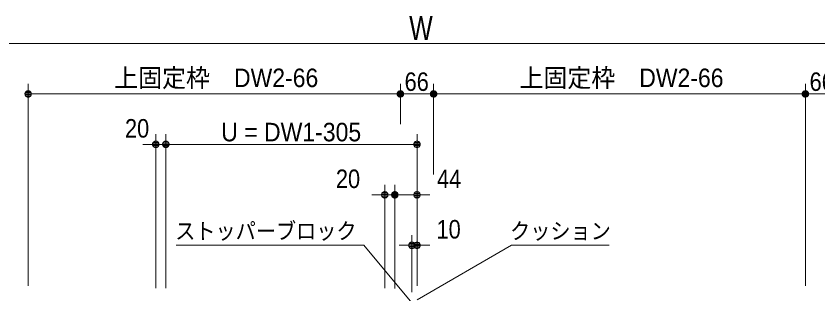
# Model space of a CAD drawing. Units: millimetres, scale not verified. Extents: x -6062 to 6062, y -3045 to 3045.
# Drawn here: x -3920 to -2330, y 354 to 904 of the extents above; entities that cross this region are included whole.
import ezdxf
from ezdxf.enums import TextEntityAlignment as Align

# ---------------------------------------------------------------- set-up
doc = ezdxf.new("R2010")
doc.units = ezdxf.units.MM
doc.header["$LTSCALE"] = 20
for name, color, linetype, lineweight in [('0-0_2寸法-2', 7, 'Continuous', 9), ('0-1_0', 7, 'Continuous', 9), ('0-2_2寸法-1', 7, 'Continuous', 9), ('0-3_2寸法-3', 7, 'Continuous', 9)]:
    doc.layers.add(name, color=color, linetype=linetype, lineweight=lineweight)
doc.styles.add('ＭＳ ゴシック', font='')
doc.styles.add('ＭＳ Ｐゴシック', font='')
doc.styles.get('ＭＳ ゴシック').set_extended_font_data('MS Gothic')
doc.styles.get('ＭＳ Ｐゴシック').set_extended_font_data('MS PGothic')

# ---------------------------------------------------------------- blocks, each defined once
blk = doc.blocks.new('_Dot')
at = {"layer": '0-1_0'}
for p, q in [((-10, 0), (-20, 0)), ((9.78, 2), (-9.78, 2)), ((7.99, 6), (-7.99, 6)), ((9.16, -3.98), (-9.16, -3.98)), ((6, -7.98), (-6, -7.98))]:
    blk.add_line(p, q, dxfattribs=at)
for points in [[(10, 0), (9.92, 1.25), (9.69, 2.49), (9.3, 3.68), (8.76, 4.82), (8.09, 5.88), (7.29, 6.85), (6.37, 7.71), (5.36, 8.44), (4.26, 9.05), (3.09, 9.51), (1.87, 9.82), (0.63, 9.98), (-0.63, 9.98), (-1.87, 9.82), (-3.09, 9.51), (-4.26, 9.05), (-5.36, 8.44), (-6.37, 7.71), (-7.29, 6.85), (-8.09, 5.88), (-8.76, 4.82), (-9.3, 3.68), (-9.69, 2.49), (-9.92, 1.25), (-10, 0), (0, 0)], [(-10, 0), (-9.92, -1.25), (-9.69, -2.49), (-9.3, -3.68), (-8.76, -4.82), (-8.09, -5.88), (-7.29, -6.85), (-6.37, -7.71), (-5.36, -8.44), (-4.26, -9.05), (-3.09, -9.51), (-1.87, -9.82), (-0.63, -9.98), (0.63, -9.98), (1.87, -9.82), (3.09, -9.51), (4.26, -9.05), (5.36, -8.44), (6.37, -7.71), (7.29, -6.85), (8.09, -5.88), (8.76, -4.82), (9.3, -3.68), (9.69, -2.49), (9.92, -1.25), (10, 0), (0, 0)]]:
    blk.add_lwpolyline(points, close=True, dxfattribs=at)

msp = doc.modelspace()

# ---------------------------------------------------------------- linework, layer by layer
at = {"layer": '0-0_2寸法-2'}
for p, q in [((-3643.5, 365.25), (-3643.5, 670)), ((-3623.5, 365.25), (-3623.5, 670)), ((-3656.21, 650), (-3668.92, 650)), ((-3623.5, 650), (-3643.5, 650)), ((-3610.79, 650), (-3598.08, 650)), ((-3189.5, 364.88), (-3189.5, 570)), ((-3169.5, 364.68), (-3169.5, 570)), ((-3169.5, 364.68), (-3169.5, 570)), ((-3125.5, 470), (-3125.5, 570)), ((-3202.21, 550), (-3214.92, 550)), ((-3182.21, 550), (-3194.92, 550)), ((-3169.5, 550), (-3189.5, 550)), ((-3169.5, 550), (-3125.5, 550)), ((-3156.79, 550), (-3144.08, 550)), ((-3112.79, 550), (-3100.08, 550)), ((-3135.5, 357.23), (-3135.5, 470)), ((-3125.5, 370), (-3125.5, 470)), ((-3148.21, 450), (-3160.92, 450)), ((-3135.5, 450), (-3125.5, 450)), ((-3112.79, 450), (-3100.08, 450))]:
    msp.add_line(p, q, dxfattribs=at)
at = {"layer": '0-2_2寸法-1'}
for p, q in [((-1525.21, 850), (-4709.79, 850)), ((-3896.5, 370), (-3896.5, 770)), ((-3158.5, 690), (-3158.5, 770)), ((-3158.5, 690), (-3158.5, 770)), ((-3092.5, 590), (-3092.5, 770)), ((-3092.5, 590), (-3092.5, 770)), ((-2355.5, 370), (-2355.5, 770)), ((-2355.5, 370), (-2355.5, 770)), ((-3171.21, 750), (-3883.79, 750)), ((-3105.21, 750), (-3145.79, 750)), ((-2368.21, 750), (-3079.79, 750)), ((-2302.21, 750), (-2342.79, 750)), ((-3623.5, 365.25), (-3623.5, 670)), ((-3125.5, 570), (-3125.5, 670)), ((-3138.21, 650), (-3610.79, 650))]:
    msp.add_line(p, q, dxfattribs=at)
at = {"layer": '0-3_2寸法-3'}
for points in [[(-3135.5, 336.1), (-3231.07, 450), (-3603.03, 450)], [(-3125.5, 342), (-2938.44, 450), (-2744.36, 450)]]:
    msp.add_lwpolyline(points, dxfattribs=at)

# ---------------------------------------------------------------- block references
at = {"layer": '0-0_2寸法-2', "xscale": 0.6356201, "yscale": 0.6356201}
for p in [(-3643.5, 650), (-3189.5, 550), (-3169.5, 550), (-3135.5, 450)]:
    msp.add_blockref('_Dot', p, dxfattribs=at)
at = {"layer": '0-0_2寸法-2', "xscale": 0.6356201, "yscale": 0.6356201, "rotation": 180}
for p in [(-3623.5, 650), (-3169.5, 550), (-3125.5, 550), (-3125.5, 450)]:
    msp.add_blockref('_Dot', p, dxfattribs=at)
at = {"layer": '0-2_2寸法-1', "xscale": 0.6356201, "yscale": 0.6356201, "rotation": 180}
for p in [(-3896.5, 750), (-3158.5, 750), (-3092.5, 750), (-2355.5, 750), (-3623.5, 650)]:
    msp.add_blockref('_Dot', p, dxfattribs=at)
at = {"layer": '0-2_2寸法-1', "xscale": 0.6356201, "yscale": 0.6356201}
for p in [(-3158.5, 750), (-3092.5, 750), (-2355.5, 750), (-3125.5, 650)]:
    msp.add_blockref('_Dot', p, dxfattribs=at)

# ---------------------------------------------------------------- texts
at = {"layer": '0-0_2寸法-2', "style": 'ＭＳ Ｐゴシック', "width": 0.9}
for s, p in [('20', (-3704.48, 652.48)), ('20', (-3286.33, 552.48)), ('44', (-3085.81, 552.48)), ('10', (-3086.82, 452.48))]:
    msp.add_text(s, height=36.66, dxfattribs=at).set_placement(p, align=Align.BOTTOM_LEFT)
at = {"layer": '0-2_2寸法-1', "style": 'ＭＳ Ｐゴシック'}
for s, height, width, p in [('W', 47.21, 0.8, (-3140.96, 842.93)), ('上固定枠\u3000DW2-66', 36.66, 0.95, (-3725.87, 752.53)), ('上固定枠\u3000DW2-66', 36.66, 0.95, (-2922.37, 752.53)), ('66', 36.66, 0.9, (-3150.09, 744.94)), ('66', 36.66, 0.9, (-2347.09, 744.94)), ('U = DW1-305', 36.69, 0.95, (-3513.68, 645.04))]:
    msp.add_text(s, height=height, dxfattribs=dict(at, width=width)).set_placement(p, align=Align.BOTTOM_LEFT)
at = {"layer": '0-3_2寸法-3', "style": 'ＭＳ ゴシック', "width": 0.9}
for s, p in [('ストッパーブロック', (-3604.96, 452.39)), ('クッション', (-2940.94, 452.39))]:
    msp.add_text(s, height=32.55, dxfattribs=at).set_placement(p, align=Align.BOTTOM_LEFT)

doc.saveas('drawing.dxf')
